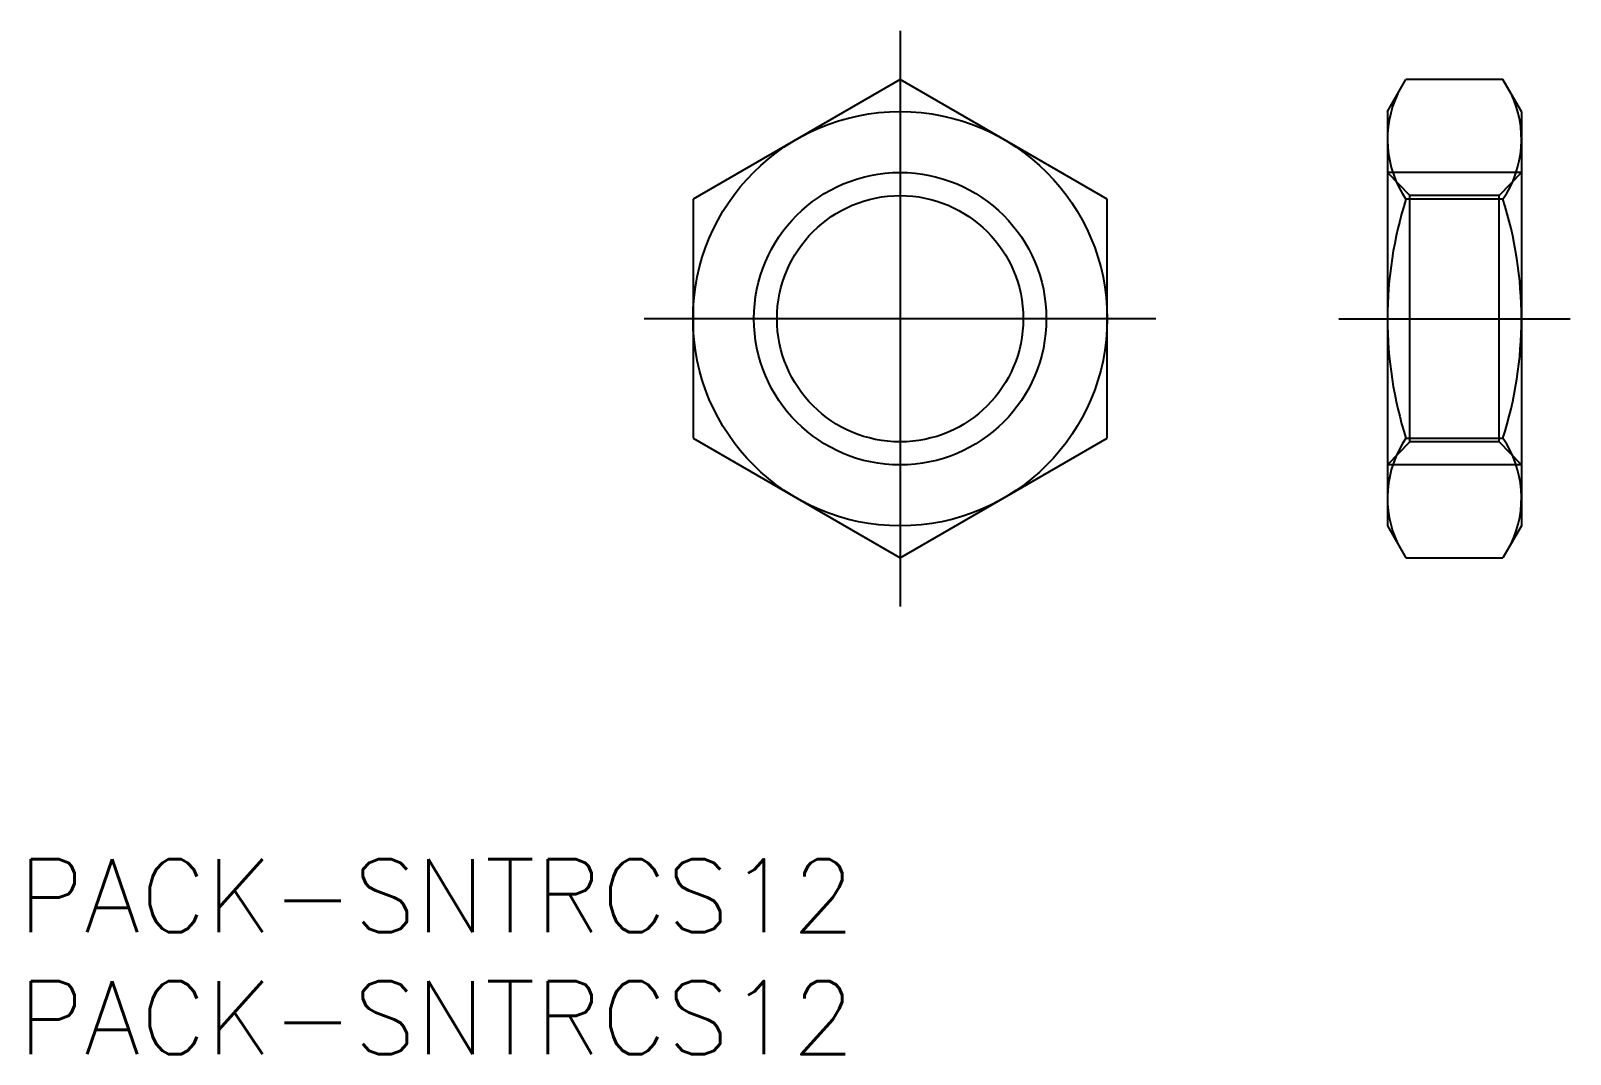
# Model space of a CAD drawing. Extents: x -35.7 to 27.5, y -30.2 to 11.8.
import ezdxf

# ---------------------------------------------------------------- set-up
doc = ezdxf.new("R2010")
doc.units = 0
doc.linetypes.add('CENTER', pattern=[50.8, 31.75, -6.35, 6.35, -6.35])
doc.linetypes.add('DASHED', pattern=[19.05, 12.7, -6.35])
doc.layers.get('0').update_dxf_attribs({"linetype": 'CONTINUOUS'})
doc.layers.add('CENTER', color=1, linetype='CENTER')
doc.styles.get("Standard").update_dxf_attribs({"font": 'txt.shx', "height": 3, "bigfont": 'bigfont.shx'})

msp = doc.modelspace()

# ---------------------------------------------------------------- linework, layer by layer
at = {"color": 7, "linetype": 'CONTINUOUS'}
for p, q in [((0, 9.815), (-8.5, 4.907)), ((8.5, 4.907), (0, 9.815)), ((20, 8.5), (20.759, 9.815)), ((24.741, 9.815), (20.759, 9.815)), ((25.5, 8.5), (24.741, 9.815)), ((20, 8.5), (20, -8.5)), ((25.5, 8.5), (25.5, -8.5)), ((-8.5, 4.907), (-8.5, -4.907)), ((8.5, -4.907), (8.5, 4.907)), ((24.741, 4.907), (20.759, 4.907)), ((-8.5, -4.907), (0, -9.815)), ((0, -9.815), (8.5, -4.907)), ((20.759, -4.907), (24.741, -4.907)), ((20, -8.5), (20.759, -9.815)), ((25.5, -8.5), (24.741, -9.815)), ((20.759, -9.815), (24.741, -9.815))]:
    msp.add_line(p, q, dxfattribs=at)
at = {"color": 3, "linetype": 'DASHED'}
for p, q in [((25.5, 6), (20, 6)), ((20, 6), (20.921, 5.053)), ((25.5, 6), (24.579, 5.053)), ((20.921, -5.053), (20.921, 5.053)), ((24.579, 5.053), (20.921, 5.053)), ((24.579, -5.053), (24.579, 5.053)), ((20, -6), (20.921, -5.053)), ((24.579, -5.053), (20.921, -5.053)), ((25.5, -6), (24.579, -5.053)), ((25.5, -6), (20, -6))]:
    msp.add_line(p, q, dxfattribs=at)
at = {"color": 7, "linetype": 'CONTINUOUS'}
for radius in [8.5, 5.053]:
    msp.add_circle((0, 0), radius, dxfattribs=at)
at = {"color": 3, "linetype": 'CONTINUOUS'}
msp.add_circle((0, 0), 6, dxfattribs=at)
at = {"color": 7, "linetype": 'CONTINUOUS'}
for centre, radius, start, end in [((24.345, 7.361), 4.345, 154.38425, 214.38425), ((21.155, 7.361), 4.345, 325.61575, 25.61575), ((36.241, 0), 16.241, 162.41205, 197.58795), ((9.259, 0), 16.241, 342.41205, 17.58795), ((24.345, -7.361), 4.345, 145.61575, 205.61575), ((21.155, -7.361), 4.345, 334.38425, 34.38425)]:
    msp.add_arc(centre, radius, start, end, dxfattribs=at)
at = {"layer": 'CENTER', "color": 1, "linetype": 'CONTINUOUS'}
for p, q in [((0, 11.813), (0, -11.813)), ((10.5, 0), (-10.5, 0))]:
    msp.add_line(p, q, dxfattribs=at)
at = {"layer": 'CENTER', "color": 1, "linetype": 'CENTER'}
msp.add_line((18, 0), (27.5, 0), dxfattribs=at)

# ---------------------------------------------------------------- texts
at = {"color": 7, "linetype": 'CONTINUOUS'}
for p in [(-36.192, -25.175), (-36.192, -30.175)]:
    msp.add_text('PACK-SNTRCS12', height=3, dxfattribs=at).set_placement(p)

doc.saveas('drawing.dxf')
